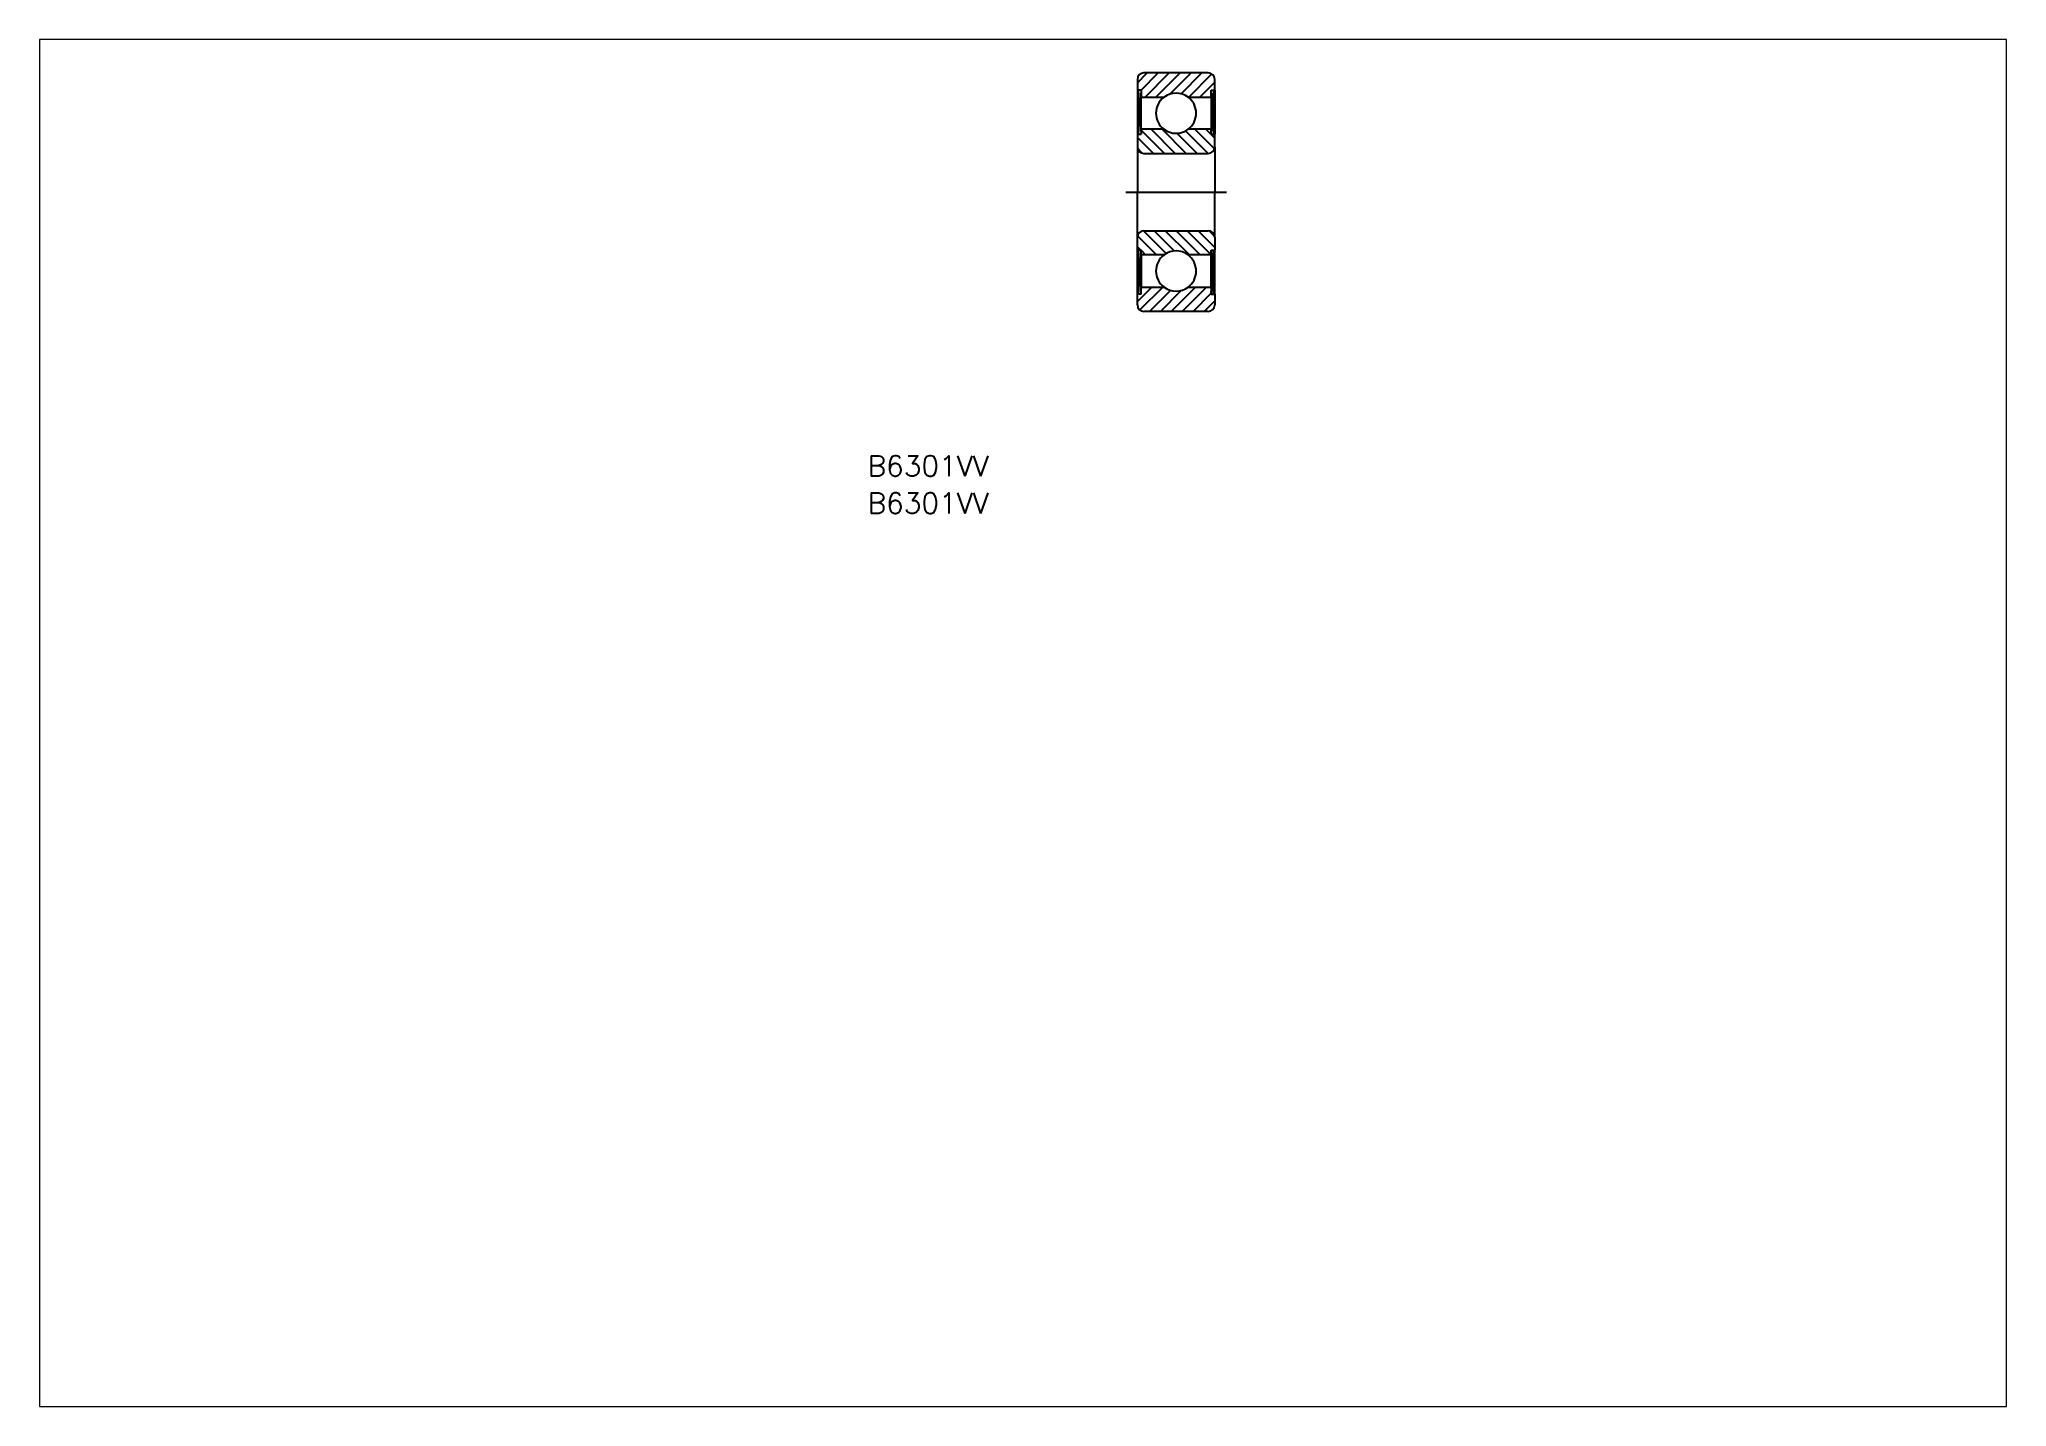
# Paper-space layout 'レイアウト1' of a CAD drawing. Extents: x 1.12 to 10.1, y 0.78 to 7.02.
# The model-space entities are those that its viewports show. They can reach past a viewport. Long polylines and large blocks are cut down to what shows.
import ezdxf

# ---------------------------------------------------------------- set-up
doc = ezdxf.new("R2010")
doc.units = 0
doc.header["$MEASUREMENT"] = 0
doc.linetypes.add('CENTER', pattern=[17.5, 13, -1.5, 1.5, -1.5])
doc.layers.get('0').update_dxf_attribs({"linetype": 'CONTINUOUS'})
doc.layers.add('CENTER', color=1, linetype='CENTER')
doc.styles.get("Standard").update_dxf_attribs({"font": 'txt.shx', "bigfont": '@extfont2.shx'})

msp = doc.modelspace()

# ---------------------------------------------------------------- linework, layer by layer
at = {"color": 3, "linetype": 'Continuous'}
for p, q in [((166.26, 204.36), (167.79, 205.89)), ((166.82, 203.22), (169.49, 205.89)), ((167.44, 202.14), (171.19, 205.89)), ((169.14, 202.14), (172.89, 205.89)), ((171.29, 202.6), (174.58, 205.89)), ((173.05, 202.66), (176.28, 205.89)), ((174.23, 202.14), (177.81, 205.73)), ((166.4, 203.24), (166.82, 196.39)), ((166.82, 203.24), (166.4, 196.39)), ((175.92, 202.14), (178.26, 204.48)), ((177.62, 202.14), (177.71, 202.23)), ((177.71, 203.24), (178.13, 196.39)), ((178.13, 203.24), (177.71, 196.39)), ((168.75, 193.39), (166.26, 195.88)), ((170.45, 193.39), (166.82, 197.02)), ((172.14, 193.39), (168.39, 197.14)), ((173.84, 193.39), (170.09, 197.14)), ((175.54, 193.39), (172.4, 196.53)), ((177.24, 193.39), (173.73, 196.89)), ((178.22, 194.11), (175.18, 197.14)), ((178.26, 195.76), (176.88, 197.14)), ((167.02, 193.43), (166.3, 194.15)), ((169.23, 177.64), (166.28, 180.59)), ((170.72, 177.85), (167.18, 181.38)), ((172.01, 178.25), (168.87, 181.39)), ((174.32, 177.64), (170.57, 181.39)), ((176.01, 177.64), (172.26, 181.39)), ((177.71, 177.64), (173.96, 181.39)), ((178.26, 178.79), (175.66, 181.39)), ((178.26, 180.49), (177.37, 181.38)), ((166.78, 178.39), (166.26, 178.91)), ((166.4, 171.54), (166.82, 178.39)), ((166.82, 171.54), (166.4, 178.39)), ((167.53, 177.64), (166.82, 178.36)), ((177.71, 171.54), (178.13, 178.39)), ((178.13, 171.54), (177.71, 178.39)), ((166.26, 170.42), (168.49, 172.64)), ((166.65, 169.11), (170.18, 172.64)), ((168.13, 168.89), (171.38, 172.15)), ((169.83, 168.89), (173.06, 172.13)), ((171.52, 168.89), (175.27, 172.64)), ((173.22, 168.89), (176.97, 172.64)), ((174.92, 168.89), (177.71, 171.69)), ((176.61, 168.89), (178.26, 170.54))]:
    msp.add_line(p, q, dxfattribs=at)
at = {"color": 7, "linetype": 'Continuous'}
for p, q in [((166.26, 204.89), (166.26, 203.24)), ((177.26, 205.89), (167.26, 205.89)), ((178.26, 203.24), (178.26, 204.89)), ((166.82, 203.24), (166.26, 203.24)), ((166.26, 203.24), (166.26, 196.39)), ((166.4, 196.39), (166.4, 203.24)), ((166.82, 203.24), (166.82, 202.14)), ((166.82, 202.14), (170.39, 202.14)), ((166.82, 197.14), (166.82, 202.14)), ((174.14, 202.14), (177.71, 202.14)), ((177.71, 202.14), (177.71, 203.24)), ((177.71, 203.24), (178.26, 203.24)), ((177.71, 202.14), (177.71, 197.14)), ((178.13, 203.24), (178.13, 196.39)), ((178.26, 203.24), (178.26, 196.39)), ((166.26, 196.39), (166.26, 194.39)), ((166.26, 196.39), (166.82, 196.39)), ((170.39, 197.14), (166.82, 197.14)), ((166.82, 197.14), (166.82, 196.39)), ((177.71, 197.14), (174.14, 197.14)), ((177.71, 196.39), (177.71, 197.14)), ((177.71, 196.39), (178.26, 196.39)), ((178.26, 194.39), (178.26, 196.39)), ((166.26, 194.39), (166.26, 187.39)), ((167.26, 193.39), (177.26, 193.39)), ((178.26, 194.39), (178.26, 187.39)), ((166.26, 180.39), (166.26, 187.39)), ((178.26, 180.39), (178.26, 187.39)), ((166.26, 178.39), (166.26, 180.39)), ((167.26, 181.39), (177.26, 181.39)), ((178.26, 180.39), (178.26, 178.39)), ((166.26, 171.54), (166.26, 178.39)), ((166.26, 178.39), (166.82, 178.39)), ((166.4, 178.39), (166.4, 171.54)), ((166.82, 177.64), (166.82, 178.39)), ((170.39, 177.64), (166.82, 177.64)), ((166.82, 177.64), (166.82, 172.64)), ((177.71, 177.64), (174.14, 177.64)), ((177.71, 178.39), (177.71, 177.64)), ((177.71, 178.39), (178.26, 178.39)), ((177.71, 172.64), (177.71, 177.64)), ((178.13, 171.54), (178.13, 178.39)), ((178.26, 171.54), (178.26, 178.39)), ((166.26, 169.89), (166.26, 171.54)), ((166.82, 171.54), (166.26, 171.54)), ((166.82, 172.64), (170.39, 172.64)), ((166.82, 171.54), (166.82, 172.64)), ((174.14, 172.64), (177.71, 172.64)), ((177.71, 172.64), (177.71, 171.54)), ((177.71, 171.54), (178.26, 171.54)), ((178.26, 171.54), (178.26, 169.89)), ((177.26, 168.89), (167.26, 168.89))]:
    msp.add_line(p, q, dxfattribs=at)
for centre, radius, start, end in [((167.26, 204.89), 1, 90, 180), ((177.26, 204.89), 1, 0, 90), ((172.26, 199.64), 3.12, 126.8699, 233.1301), ((172.26, 199.64), 3.12, 53.1301, 126.8699), ((172.26, 199.64), 3.12, 306.8699, 53.1301), ((172.26, 199.64), 3.12, 233.1301, 306.8699), ((167.26, 194.39), 1, 180, 270), ((177.26, 194.39), 1, 270, 0), ((167.26, 180.39), 1, 90, 180), ((177.26, 180.39), 1, 0, 90), ((172.26, 175.14), 3.12, 126.8699, 233.1301), ((172.26, 175.14), 3.12, 53.1301, 126.8699), ((172.26, 175.14), 3.12, 306.8699, 53.1301), ((172.26, 175.14), 3.12, 233.1301, 306.8699), ((167.26, 169.89), 1, 180, 270), ((177.26, 169.89), 1, 270, 0)]:
    msp.add_arc(centre, radius, start, end, dxfattribs=at)
at = {"layer": 'CENTER', "color": 1, "linetype": 'CENTER'}
msp.add_line((164.46, 187.39), (180.06, 187.39), dxfattribs=at)

# ---------------------------------------------------------------- texts
at = {"color": 7, "linetype": 'Continuous'}
for p in [(124.37, 143.29), (124.37, 137.53)]:
    msp.add_text('B6301VV', height=3.2, dxfattribs=at).set_placement(p)

psp = doc.layouts.new('レイアウト1')

# ---------------------------------------------------------------- viewports
at = {"layer": '0', "color": 7, "linetype": 'Continuous', "view_target_point": (148.5, 105)}
psp.add_viewport(center=(5.6137, 3.9021), size=(8.982, 6.243333), view_center_point=(0, 0), view_height=212.214411, dxfattribs=at)

doc.saveas('drawing.dxf')
